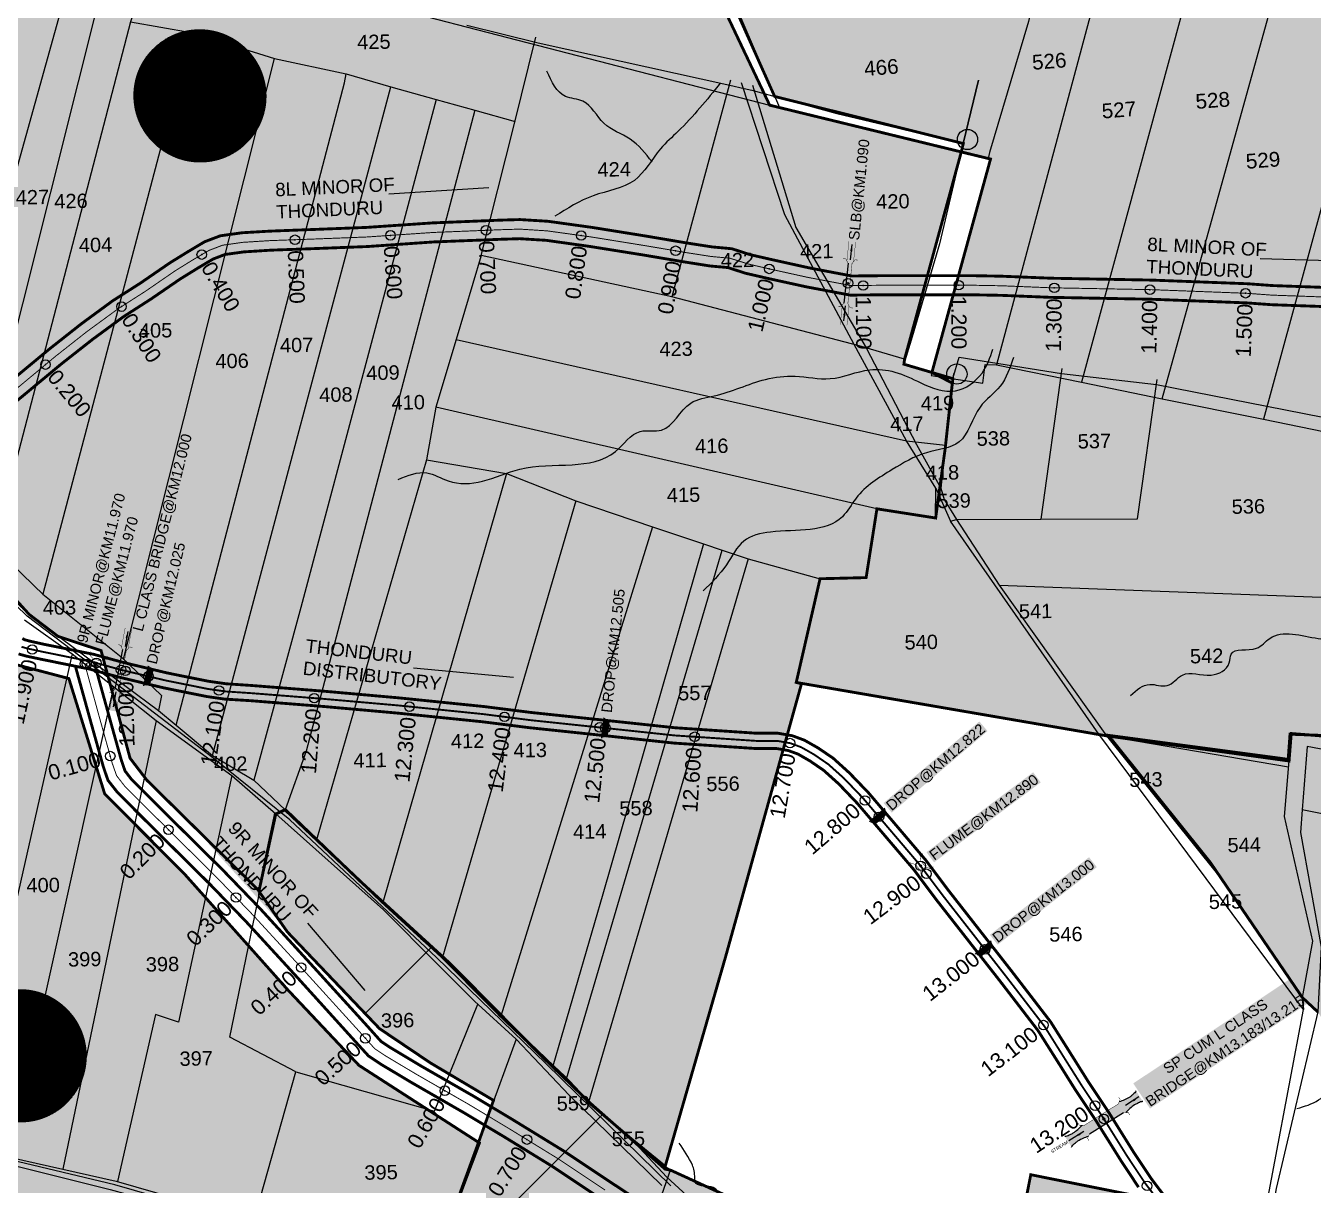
# Model space of a CAD drawing. Header units: inches. Extents: x 189567 to 214261, y 1613610 to 1624610.
# Drawn here: x 192512 to 193859, y 1618922 to 1620134 of the extents above; entities that cross this region are included whole.
import ezdxf
from ezdxf.enums import TextEntityAlignment as Align

# ---------------------------------------------------------------- set-up
doc = ezdxf.new("R2010")
doc.units = ezdxf.units.IN
doc.header["$LTSCALE"] = 15
doc.header["$MEASUREMENT"] = 0
doc.header["$PDMODE"] = 32
doc.header["$PDSIZE"] = 10
doc.linetypes.add('ACAD_ISO02W100', pattern=[15, 12, -3])
doc.linetypes.add('HIDDEN2', pattern=[0.1875, 0.125, -0.0625])
for name, color, linetype in [('CANAL1', 7, 'Continuous'), ('CHANAGE', 1, 'Continuous'), ('CS', 134, 'Continuous'), ('CSMark', 72, 'Continuous'), ('PLOT', 7, 'Continuous'), ('PLOT NOS', 7, 'Continuous'), ('PLOTS NO', 7, 'Continuous'), ('POINT', 2, 'Continuous'), ('RE REMARKS', 7, 'Continuous'), ('ROAD', 1, 'Continuous'), ('STREAM', 4, 'Continuous'), ('STRUCTURE', 5, 'Continuous'), ('text2', 7, 'Continuous'), ('Unknown_Point_Feature', 7, 'Continuous'), ('VILLAGE BOUNADRY STONES', 1, 'Continuous'), ('VILLAGE BOUNDRY', 5, 'Continuous'), ('WUA-4', 3, 'Continuous')]:
    doc.layers.add(name, color=color, linetype=linetype)
doc.styles.get("Standard").update_dxf_attribs({"font": 'arial.ttf'})
doc.dimstyles.get("Standard").update_dxf_attribs({"dimtxt": 0.18, "dimasz": 0.18, "dimexe": 0.18, "dimexo": 0.0625, "dimgap": 0.09, "dimtad": 0, "dimtih": 1, "dimtoh": 1, "dimdec": 4, "dimzin": 0, "dimdsep": 46, "dimtxsty": 'Standard', "dimcen": 0.09, "dimadec": 0, "dimazin": 0, "dimtfac": 1, "dimtdec": 4, "dimtofl": 0, "dimtmove": 0, "dimatfit": 3, "dimfxl": 1, "dimtolj": 1, "dimtzin": 0, "dimarcsym": 0})
pattern_1 = [(45, (0, 0), (-0.088388347648, 0.088388347648), [])]

# ---------------------------------------------------------------- blocks, each defined once
blk = doc.blocks.new('DROP')
h = blk.add_hatch()
h.set_pattern_fill('ANSI31', color=1, scale=10, angle=45)
h.set_pattern_definition([(90, (-324.4107, -25.7687), (-1.25, 0), [])])
h.paths.add_polyline_path([(-9.9, -4.3), (-13.8, 4.1), (13.8, 4.1), (10.2, -4.3)])
at = {"layer": 'STRUCTURE', "color": 5, "const_width": 0.49}
blk.add_lwpolyline([(-9.9, -4.3), (-13.8, 4.1), (13.8, 4.1), (10.2, -4.3), (-9.9, -4.3)], dxfattribs=at)
at = {"layer": 'STRUCTURE', "color": 5}
blk.add_circle((0, 0), 1.33, dxfattribs=at)
blk = doc.blocks.new('FLUME')
at = {"layer": 'STRUCTURE'}
for points in [[(-12.6, 11, 0.628, 0.628, 0), (-8.6, 11.2, 0.628, 0.628, 0), (-4.4, 5.4, 0.628, 0.628, 0), (-4, -5.7, 0.628, 0.628, 0), (-7.7, -11.8, 0.628, 0.628, 0), (-11.7, -12, 0, 0, 0)], [(12.6, -11, 0.628, 0.628, 0), (8.6, -11.2, 0.628, 0.628, 0), (4.4, -5.4, 0.628, 0.628, 0), (4, 5.7, 0.628, 0.628, 0), (7.7, 11.8, 0.628, 0.628, 0), (11.7, 12, 0, 0, 0)]]:
    blk.add_lwpolyline(points, format="xyseb", dxfattribs=at)
at = {"layer": 'text2', "color": 2, "linetype": 'Continuous'}
blk.add_circle((0, 0), 1.15, dxfattribs=at)
blk = doc.blocks.new('SP')
at = {"layer": 'STRUCTURE'}
h = blk.add_hatch(dxfattribs=at)
h.set_pattern_fill('DASH', color=256, scale=8, style=0)
edge = h.paths.add_edge_path()
edge.add_spline(control_points=[(769825.7, 1706742.1), (769825.3, 1706741.8), (769823.8, 1706740.8), (769820.9, 1706740.3), (769817, 1706739.7), (769811.4, 1706738.9), (769804, 1706739.7), (769798.4, 1706741), (769795.6, 1706741.6)], knot_values=[0, 0, 0, 0, 1.613557, 5.24513, 8.624976, 13.470124, 22.190216, 30.746377, 30.746377, 30.746377, 30.746377], degree=3, periodic=0)
edge.add_line((769795.6, 1706741.6), (769792.6, 1706739.6))
edge.add_line((769792.6, 1706739.6), (769732.6, 1706739.6))
edge.add_line((769732.6, 1706739.6), (769729.6, 1706741.6))
edge.add_spline(control_points=[(769729.6, 1706741.6), (769726.9, 1706740.9), (769721.3, 1706739.5), (769713.9, 1706738.5), (769708.3, 1706739.1), (769704.4, 1706739.6), (769701.5, 1706740), (769700, 1706741), (769699.5, 1706741.3)], knot_values=[0, 0, 0, 0, 8.556161, 17.276253, 22.121402, 25.501247, 29.13282, 30.746377, 30.746377, 30.746377, 30.746377], degree=3, periodic=0)
edge.add_line((769699.5, 1706741.3), (769699.5, 1706722.1))
edge.add_spline(control_points=[(769699.5, 1706722.1), (769700, 1706722.4), (769701.4, 1706723.4), (769704.3, 1706724), (769708.2, 1706724.5), (769713.8, 1706725.3), (769721.2, 1706724.5), (769726.8, 1706723.3), (769729.6, 1706722.6)], knot_values=[0, 0, 0, 0, 1.613557, 5.24513, 8.624976, 13.470124, 22.190216, 30.746377, 30.746377, 30.746377, 30.746377], degree=3, periodic=0)
edge.add_line((769729.6, 1706722.6), (769732.6, 1706724.6))
edge.add_line((769732.6, 1706724.6), (769792.6, 1706724.6))
edge.add_line((769792.6, 1706724.6), (769795.6, 1706722.6))
edge.add_spline(control_points=[(769795.6, 1706722.6), (769798.4, 1706723.3), (769803.9, 1706724.8), (769811.3, 1706725.8), (769817, 1706725.1), (769820.9, 1706724.7), (769823.8, 1706724.2), (769825.2, 1706723.3), (769825.7, 1706723)], knot_values=[0, 0, 0, 0, 8.556161, 17.276253, 22.121402, 25.501247, 29.13282, 30.746377, 30.746377, 30.746377, 30.746377], degree=3, periodic=0)
edge.add_line((769825.7, 1706723), (769825.7, 1706742.1))
h.paths.add_polyline_path([(769764.2, 1706732.1, -1), (769761.1, 1706732.1, -1)], flags=0)
h.paths.add_polyline_path([(769761.1, 1706732.1, 1), (769764.2, 1706732.1, 1)], flags=16)
at = {"layer": 'STRUCTURE', "const_width": 0.628}
for points in [[(769726.6, 1706747.6), (769726.6, 1706743.6), (769732.6, 1706739.6), (769792.6, 1706739.6), (769798.6, 1706743.6), (769798.6, 1706747.6)], [(769726.6, 1706716.6), (769726.6, 1706720.6), (769732.6, 1706724.6), (769792.6, 1706724.6), (769798.6, 1706720.6), (769798.6, 1706716.6)]]:
    blk.add_lwpolyline(points, dxfattribs=at)
at = {"layer": 'STRUCTURE', "color": 3}
blk.add_lwpolyline([(769732.6, 1706724.6), (769792.6, 1706724.6)], dxfattribs=at)
blk.add_lwpolyline([(769732.6, 1706724.6), (769792.6, 1706724.6)], dxfattribs=at)
at = {"layer": 'STRUCTURE', "color": 0}
blk.add_circle((769762.6, 1706732.1), 1.55, dxfattribs=at)
at = {"layer": 'STRUCTURE'}
for points in [[(769699.5, 1706741.3), (769700.9, 1706740.5), (769704.4, 1706739.6), (769707.8, 1706739.2), (769712.6, 1706738.8), (769721.3, 1706739.7), (769729.6, 1706741.6)], [(769825.7, 1706742.1), (769824.3, 1706741.3), (769820.8, 1706740.3), (769817.5, 1706739.8), (769812.7, 1706739.2), (769804, 1706739.9), (769795.6, 1706741.6)], [(769699.5, 1706722.1), (769700.9, 1706723), (769704.4, 1706724), (769707.7, 1706724.5), (769712.5, 1706725), (769721.2, 1706724.4), (769729.6, 1706722.6)], [(769825.7, 1706723), (769824.3, 1706723.8), (769820.8, 1706724.7), (769817.4, 1706725.1), (769812.6, 1706725.5), (769803.9, 1706724.6), (769795.6, 1706722.6)]]:
    blk.add_spline(points, degree=3, dxfattribs=at)
at = {"layer": 'STRUCTURE', "color": 0}
blk.add_text('STREAM', height=5, dxfattribs=at).set_placement((769684.3, 1706732.1), align=Align.MIDDLE_CENTER)
for points in [[(769727.4, 1706732.1), (769700.8, 1706732.1)], [(769824.4, 1706732.1), (769800.5, 1706732.1)]]:
    blk.add_leader(points, dimstyle='Standard', override={"dimasz": 10, "dimgap": 0.09, "dimtad": 0}, dxfattribs=at)
blk = doc.blocks.new('SLB')
at = {"layer": 'STRUCTURE'}
h = blk.add_hatch(dxfattribs=at)
h.set_pattern_fill('DOTS', color=6, scale=20, angle=320.3722, style=0)
h.set_pattern_definition([(320.372247934, (-159.4327, -72.9564), (1.2786241598, 0.5641323054), [0, -1.25])])
h.paths.add_polyline_path([(769699.5, 1706871.1), (769699.5, 1706861.1), (769729.1, 1706861.1), (769732.1, 1706863.1), (769792.1, 1706863.1), (769795.1, 1706861.1), (769824.7, 1706861.1), (769824.7, 1706871.1), (769795.1, 1706871.1), (769792.1, 1706869.1), (769732.1, 1706869.1), (769729.1, 1706871.1)])
at = {"layer": 'STRUCTURE', "color": 6, "const_width": 0.628}
for points in [[(769726.1, 1706877.1), (769726.1, 1706873.1), (769732.1, 1706869.1), (769792.1, 1706869.1), (769798.1, 1706873.1), (769798.1, 1706877.1)], [(769726.1, 1706855.1), (769726.1, 1706859.1), (769732.1, 1706863.1), (769792.1, 1706863.1), (769798.1, 1706859.1), (769798.1, 1706855.1)]]:
    blk.add_lwpolyline(points, dxfattribs=at)
at = {"layer": 'STRUCTURE', "color": 6, "linetype": 'ACAD_ISO02W100', "ltscale": 0.5, "const_width": 0.5}
for points in [[(769699.5, 1706871.1), (769729.1, 1706871.1)], [(769699.5, 1706861.1), (769729.1, 1706861.1)], [(769795.1, 1706871.1), (769824.7, 1706871.1)], [(769795.1, 1706861.1), (769824.7, 1706861.1)]]:
    blk.add_lwpolyline(points, dxfattribs=at)
at = {"layer": 'STRUCTURE', "color": 6}
blk.add_lwpolyline([(769732.1, 1706863.1), (769792.1, 1706863.1)], dxfattribs=at)
blk.add_lwpolyline([(769732.1, 1706863.1), (769792.1, 1706863.1)], dxfattribs=at)
at = {"layer": 'STRUCTURE', "color": 0}
blk.add_circle((769762.1, 1706866.1), 1.24, dxfattribs=at)
for points in [[(769703.8, 1706866), (769726.7, 1706866)], [(769818.6, 1706865.8), (769795.7, 1706865.8)]]:
    blk.add_leader(points, dimstyle='Standard', override={"dimasz": 10, "dimgap": 0.09, "dimtad": 0}, dxfattribs=at)

msp = doc.modelspace()

# ---------------------------------------------------------------- hatches: boundary and pattern name
h = msp.add_hatch()
h.set_pattern_fill('ANSI31', color=256, scale=2000)
h.paths.add_polyline_path([(192626.1, 1617865.3), (192706.1, 1618210.9), (192727.2, 1618206.5), (192758.7, 1618337.8), (192764.8, 1618343.8), (192772.5, 1618385.8), (192764.6, 1618576.4), (192774.9, 1618654.3), (192735.3, 1618682.5), (192729.7, 1618704.8), (192736.1, 1618766), (192737.9, 1618825.9), (192774.3, 1618864.9), (192751.3, 1618884.1), (192820.6, 1618864.1), (192901.7, 1618832.3), (192934.6, 1618827.1), (192985.7, 1618967), (193001.3, 1619010.8), (192935.4, 1619049.9), (192882.1, 1619085.8), (192785.8, 1619186.8), (192756, 1619229.3), (192773.1, 1619310), (192783.6, 1619314.8), (192862, 1619239.8), (192956.3, 1619153.5), (193051.8, 1619056.9), (193102.6, 1619007.8), (193180.8, 1618938.9), (193186.8, 1618937.7), (193457.2, 1618814.1), (193478, 1618895.2), (193551.7, 1618875.4), (193563.2, 1618933.1), (193672.5, 1618911.2), (193648.1, 1618811), (193679.3, 1618803.4), (193645.3, 1618638.9), (193703.4, 1618623.8), (193779.7, 1618604), (193791.1, 1618603.1), (193802.5, 1618602.2), (193767.9, 1618452.9), (193676.8, 1618500.1), (193623.6, 1618533.4), (193586.5, 1618559), (193499.9, 1618615.9), (193496.6, 1618620.6), (193483.8, 1618627.2), (193235.2, 1618705.8), (193225.5, 1618690.9), (193207.1, 1618602.2), (193178.7, 1618496.1), (193152.2, 1618365.3), (193145.7, 1618328.3), (193137, 1618280.6), (193281.5, 1618245.1), (193374.4, 1618224.1), (193387.1, 1618251), (193425, 1618243.9), (193427.7, 1618233.3), (193450, 1618213.1), (193516.7, 1618191.5), (193501.9, 1618100.5), (193494.8, 1618065.7), (193434, 1617810.4), (193454.3, 1617806.9), (193427.8, 1617643.2), (193427.5, 1617636.8), (193422.6, 1617534.6), (193407.7, 1617484.4), (193412.5, 1617418.9), (193108.5, 1617491.5), (192838.6, 1617551.3), (192882.6, 1617792.5), (192835.2, 1617809.2), (192729.5, 1617833.1)])
at = {"layer": 'PLOTS NO', "true_color": 0x105689}
h = msp.add_hatch(color=146, dxfattribs=at)
h.dxf.hatch_style = 1
h.paths.add_polyline_path([(193518.5, 1619995.5), (193490.5, 1620002.3), (193492.6, 1620011.1), (193295.3, 1620060.3), (193223.6, 1620220.8), (193173.2, 1620303.7), (193146.5, 1620382), (193099.3, 1620533.7), (193056.4, 1620621.4), (193002.9, 1620728.1), (193004.6, 1620733.6), (193003.8, 1620743.3), (193115, 1620847.6), (193244, 1620814.7), (193320.4, 1620814), (193402.5, 1620792.7), (193533, 1620792), (193569.8, 1620785.8), (193604.8, 1620746.5), (193631.3, 1620712.3), (193675.4, 1620685.3), (193740.4, 1620667.8), (193775.9, 1620651.7), (193827, 1620613.4), (193865.6, 1620601), (193909.4, 1620600.6), (193957.2, 1620575), (194016.1, 1620563.3), (194111.7, 1620547.6), (194180.3, 1620534.4), (194159.2, 1620375.8), (194137.1, 1620219.3), (194135.4, 1620210.8), (194090.1, 1620070.1), (194069, 1619983.5), (194025.4, 1619845), (194007.7, 1619770.8), (193985.7, 1619700), (193914.7, 1619708.7), (193888.9, 1619714.6), (193889, 1619706), (193885.6, 1619536.1), (193883.7, 1619390.5), (193835.6, 1619394.3), (193833.3, 1619365.6), (193642.3, 1619391.9), (193317.9, 1619447.7), (193342.8, 1619556.1), (193391, 1619557.3), (193402.3, 1619629.2), (193463.7, 1619619.6), (193473.7, 1619692.5), (193481.1, 1619760.6), (193459.8, 1619771.8), (193521.1, 1619994.9)])
at = {"layer": 'PLOTS NO', "true_color": 0xc7c8ca}
h = msp.add_hatch(color=9, dxfattribs=at)
h.dxf.hatch_style = 1
h.paths.add_polyline_path([(192351.7, 1619699.8), (192395.5, 1619860.4), (192524, 1620332.8), (192541, 1620331.4), (192593.9, 1620578.1), (192677.1, 1620620.2), (192907.7, 1620711.8), (192987.4, 1620747.3), (192999.1, 1620716.1), (193085.5, 1620541), (193136.9, 1620384.3), (193166.2, 1620301.5), (193208.5, 1620223.3), (193284.4, 1620063.3), (193290.1, 1620051.2), (193490.5, 1620002.3), (193431.2, 1619785.7), (193430.5, 1619780.4), (193481.7, 1619765.3), (193473.7, 1619692.5), (193463.7, 1619619.6), (193402.3, 1619629.2), (193391, 1619557.3), (193342.8, 1619556.1), (193317.9, 1619447.7), (193323.4, 1619446.4), (193244.1, 1619161.2), (193180.8, 1618941.7), (193144.4, 1618971.4), (193100.7, 1619008.8), (193077.7, 1619033.2), (193063.4, 1619046.6), (193009.1, 1619098.7), (192948, 1619160.4), (192885.7, 1619217.5), (192816.2, 1619283.3), (192783.4, 1619314.4), (192773.6, 1619310.1), (192756.1, 1619229.9), (192638.9, 1619345.4), (192621.2, 1619368.5), (192590.9, 1619481), (192545.8, 1619495.9), (192515.7, 1619518.8)])
at = {"layer": 'PLOTS NO', "true_color": 0xf7abae}
h = msp.add_hatch(dxfattribs=at)
h.set_pattern_fill('ANSI31', color=241)
h.set_pattern_definition(pattern_1)
h.paths.add_polyline_path([(193884.5, 1619070.3), (193863.3, 1619103.3), (193847.2, 1619118.3), (193751, 1619259.5), (193644.3, 1619392.4), (193832.4, 1619367.3), (193834.3, 1619393.6), (193883.8, 1619391.7), (193885.1, 1619535.2), (193887, 1619714.6), (193913.4, 1619708.9), (193986.5, 1619699.9), (193988.4, 1619704.9), (194003.1, 1619703), (194033.2, 1619699.1), (194259.4, 1619637.7), (194266.4, 1619602.2), (194281.9, 1619578.8), (194334.7, 1619566.3), (194419.4, 1619546.3), (194498.1, 1619527.7), (194501.4, 1619543.2), (194582.4, 1619518.7), (194543.6, 1619354.6), (194454.3, 1619014.8), (194442.8, 1618957), (194438.6, 1618941.4), (194419.4, 1618875.2), (194383.8, 1618781.1), (194180.5, 1618820), (194163.4, 1618924.8), (194140.1, 1619024)])
at = {"layer": 'PLOTS NO', "true_color": 0x7aafdf}
h = msp.add_hatch(dxfattribs=at)
h.set_pattern_fill('ANSI31', color=143)
h.set_pattern_definition(pattern_1)
h.paths.add_polyline_path([(192140.9, 1618292.9), (192139, 1618321.7), (192146.5, 1618402.9), (192126.2, 1618438.7), (192122.7, 1618505.2), (192134, 1618565), (192138.8, 1618618.7), (192198.7, 1618684.7), (192261.9, 1618756.3), (192207.2, 1618853.5), (192210, 1619021.7), (192173.8, 1619031.5), (192311.4, 1619687.8), (192313.2, 1619690.5), (192353.3, 1619651.8), (192491.2, 1619469.2), (192557.2, 1619451.8), (192594.7, 1619331.2), (192678.2, 1619247.4), (192786.2, 1619126.3), (192860.6, 1619047.4), (192986.6, 1618966.3), (192933.9, 1618826.1), (192898.2, 1618834), (192821.2, 1618864.5), (192750.5, 1618884.9), (192775.7, 1618864.7), (192737.9, 1618827.2), (192737.1, 1618767.2), (192729.6, 1618705), (192735.4, 1618683.5), (192775.3, 1618653.7), (192763.4, 1618581.5), (192773.5, 1618385.2), (192763.7, 1618344), (192759.1, 1618339.9), (192727.5, 1618205.7), (192704.2, 1618211.2), (192663, 1618030.4), (192626.1, 1617865.3), (192600.3, 1617873.3), (192457.6, 1618018.4), (192306.9, 1618140.3), (192304.5, 1618135.1), (192198.4, 1618237.2)])
at = {"layer": 'PLOTS NO', "true_color": 0xc7c8ca}
h = msp.add_hatch(color=9, dxfattribs=at)
h.dxf.hatch_style = 1
h.paths.add_polyline_path([(192626.1, 1617865.3), (192706.1, 1618210.9), (192727.2, 1618206.5), (192758.7, 1618337.8), (192764.8, 1618343.8), (192772.5, 1618385.8), (192764.6, 1618576.4), (192774.9, 1618654.3), (192735.3, 1618682.5), (192729.7, 1618704.8), (192736.1, 1618766), (192737.9, 1618825.9), (192774.3, 1618864.9), (192751.3, 1618884.1), (192820.6, 1618864.1), (192901.7, 1618832.3), (192934.6, 1618827.1), (192985.7, 1618967), (193001.3, 1619010.8), (192935.4, 1619049.9), (192882.1, 1619085.8), (192785.8, 1619186.8), (192756, 1619229.3), (192773.1, 1619310), (192783.6, 1619314.8), (192862, 1619239.8), (192956.3, 1619153.5), (193051.8, 1619056.9), (193102.6, 1619007.8), (193180.8, 1618938.9), (193186.8, 1618937.7), (193457.2, 1618814.1), (193478, 1618895.2), (193551.7, 1618875.4), (193563.2, 1618933.1), (193672.5, 1618911.2), (193648.1, 1618811), (193679.3, 1618803.4), (193645.3, 1618638.9), (193703.4, 1618623.8), (193779.7, 1618604), (193791.1, 1618603.1), (193802.5, 1618602.2), (193767.9, 1618452.9), (193676.8, 1618500.1), (193623.6, 1618533.4), (193586.5, 1618559), (193499.9, 1618615.9), (193496.6, 1618620.6), (193483.8, 1618627.2), (193235.2, 1618705.8), (193225.5, 1618690.9), (193207.1, 1618602.2), (193178.7, 1618496.1), (193152.2, 1618365.3), (193145.7, 1618328.3), (193137, 1618280.6), (193281.5, 1618245.1), (193374.4, 1618224.1), (193387.1, 1618251), (193425, 1618243.9), (193427.7, 1618233.3), (193450, 1618213.1), (193516.7, 1618191.5), (193501.9, 1618100.5), (193494.8, 1618065.7), (193434, 1617810.4), (193454.3, 1617806.9), (193427.8, 1617643.2), (193427.5, 1617636.8), (193422.6, 1617534.6), (193407.7, 1617484.4), (193412.5, 1617418.9), (193108.5, 1617491.5), (192838.6, 1617551.3), (192882.6, 1617792.5), (192835.2, 1617809.2), (192729.5, 1617833.1)])
at = {"layer": 'text2'}
h = msp.add_hatch(dxfattribs=at)
h.set_pattern_fill('ANSI31', color=5)
h.set_pattern_definition([(45, (1830.87627, 7382.25907), (-0.088388347648, 0.088388347648), [])])
edge = h.paths.add_edge_path()
edge.add_arc((192694.3, 1620060.9), 69.1, 0, 360)
h.paths.add_polyline_path([(192615.6, 1620029.8), (192773, 1620029.8), (192773, 1620091.9), (192615.6, 1620091.9)], flags=9)
h = msp.add_hatch(dxfattribs=at)
h.set_pattern_fill('ANSI31', color=5)
h.set_pattern_definition([(45, (1642.87013, 6378.82565), (-0.088388347648, 0.088388347648), [])])
edge = h.paths.add_edge_path()
edge.add_arc((192506.3, 1619057.4), 69.1, 0, 360)
h.paths.add_polyline_path([(192427.6, 1619026.4), (192585, 1619026.4), (192585, 1619088.5), (192427.6, 1619088.5)], flags=9)

# ---------------------------------------------------------------- linework, layer by layer
at = {"layer": 'CANAL1', "color": 200, "const_width": 3}
for points in [[(192486.7, 1619754.7), (192536.9, 1619796.3), (192570.1, 1619822.5), (192603.1, 1619846.7), (192632.1, 1619865.2), (192662.8, 1619886.3), (192681.9, 1619898.1), (192699.2, 1619908.4), (192715.5, 1619914.6), (192738.2, 1619917.8), (192767.4, 1619919.5), (192812.1, 1619921.2), (192868.5, 1619923.4), (192937.4, 1619928.1), (193008.5, 1619931), (193029, 1619931.6), (193058.3, 1619929.8), (193104.4, 1619923.4), (193160.4, 1619914.4), (193204.8, 1619906.9), (193230.1, 1619903), (193250.6, 1619901.1), (193269.8, 1619894.9), (193292.5, 1619889.7), (193332.3, 1619880.9), (193376.1, 1619872.6), (193414, 1619873), (193459.6, 1619872.9), (193499.4, 1619873), (193532.6, 1619872.4), (193583.9, 1619870.3), (193610.6, 1619869.8), (193690.2, 1619868.3), (193790, 1619864.5), (193815.9, 1619862.6), (193877.7, 1619860.4)], [(192499.5, 1619739.3), (192549.5, 1619780.8), (192582.2, 1619806.5), (192614.4, 1619830.1), (192643.2, 1619848.6), (192673.7, 1619869.5), (192692.3, 1619881), (192708, 1619890.3), (192720.5, 1619895.1), (192740.2, 1619897.8), (192768.4, 1619899.6), (192812.8, 1619901.2), (192869.5, 1619903.4), (192938.5, 1619908.2), (193009.2, 1619911), (193028.7, 1619911.6), (193056.3, 1619909.9), (193101.4, 1619903.6), (193157.1, 1619894.7), (193201.6, 1619887.2), (193227.6, 1619883.1), (193246.6, 1619881.4), (193264.4, 1619875.6), (193288.1, 1619870.1), (193328.3, 1619861.3), (193374.4, 1619852.6), (193414.1, 1619853), (193459.6, 1619852.9), (193499.3, 1619853), (193532, 1619852.4), (193583.3, 1619850.3), (193610.3, 1619849.8), (193689.7, 1619848.3), (193788.9, 1619844.5), (193814.8, 1619842.6), (193876.7, 1619840.4)], [(192508.6, 1619493.7), (192510.8, 1619492.4), (192516.7, 1619490.8), (192530.2, 1619487.8), (192582.8, 1619477.2), (192613.3, 1619468.8), (192660.1, 1619457.6), (192703.4, 1619448.9), (192721.6, 1619446.3), (192748.6, 1619444.5), (192823.3, 1619438.6), (192902, 1619431.6), (192991.4, 1619422.5), (193040.6, 1619416.3), (193110.7, 1619408.9), (193191.4, 1619400.3), (193276.3, 1619394.6), (193298.8, 1619394.6), (193313.8, 1619392), (193326.5, 1619387.3), (193340.8, 1619379.2), (193356.5, 1619368.5), (193373.4, 1619353.2), (193393.5, 1619332.3), (193453.3, 1619262), (193477.7, 1619229.5), (193543, 1619146.1), (193584, 1619092.8), (193605.7, 1619058.4), (193623.6, 1619029.9), (193645.4, 1618997.2), (193671.1, 1618956.1), (193689, 1618929.2), (193702, 1618912)], [(192504.6, 1619477.5), (192512.9, 1619475.2), (192527, 1619472.2), (192579.1, 1619461.6), (192609.4, 1619453.3), (192656.6, 1619442), (192700.7, 1619433.1), (192720, 1619430.3), (192747.5, 1619428.6), (192822, 1619422.7), (192900.5, 1619415.7), (192989.6, 1619406.6), (193038.8, 1619400.4), (193109, 1619393), (193190, 1619384.3), (193275.8, 1619378.6), (193297.4, 1619378.6), (193309.6, 1619376.5), (193319.8, 1619372.8), (193332.3, 1619365.6), (193346.6, 1619355.8), (193362.3, 1619341.7), (193381.6, 1619321.5), (193440.8, 1619252.1), (193465, 1619219.8), (193530.4, 1619136.3), (193570.9, 1619083.6), (193592.2, 1619049.9), (193610.2, 1619021.2), (193632, 1618988.5), (193657.7, 1618947.5), (193675.9, 1618920)], [(192564.1, 1619464.4), (192580.2, 1619406.2), (192593, 1619360.4), (192598.1, 1619345.4), (192607.7, 1619333.2), (192632.6, 1619308.1), (192704.2, 1619237.3), (192742.5, 1619197.7), (192796.4, 1619139), (192854, 1619075.4), (192870.6, 1619057.2), (192883, 1619048.9), (192915.3, 1619029.6), (192969.8, 1618998.2), (193012.1, 1618972.9), (193063.1, 1618941.6), (193112.5, 1618908.7)], [(192583.4, 1619469.7), (192599.5, 1619411.5), (192612.1, 1619366.4), (192616, 1619355.1), (192622.7, 1619346.4), (192646.7, 1619322.3), (192718.4, 1619251.4), (192757.1, 1619211.4), (192811.1, 1619152.4), (192868.9, 1619088.9), (192883.7, 1619072.4), (192893.7, 1619065.8), (192925.4, 1619046.8), (192979.9, 1619015.5), (193022.4, 1618990), (193073.9, 1618958.4), (193123.5, 1618925.4), (193187.1, 1618883.6)]]:
    msp.add_lwpolyline(points, dxfattribs=at)
at = {"layer": 'CANAL1', "color": 1, "linetype": 'HIDDEN2', "ltscale": 4, "const_width": 1}
for points in [[(192493.1, 1619747), (192543.2, 1619788.6), (192576.1, 1619814.5), (192608.8, 1619838.4), (192637.7, 1619856.9), (192668.2, 1619877.9), (192687.1, 1619889.6), (192703.6, 1619899.3), (192718, 1619904.8), (192739.2, 1619907.8), (192767.9, 1619909.6), (192812.5, 1619911.2), (192869, 1619913.4), (192938, 1619918.1), (193008.9, 1619921), (193028.8, 1619921.6), (193057.3, 1619919.8), (193102.9, 1619913.5), (193158.8, 1619904.5), (193203.2, 1619897), (193228.9, 1619893), (193248.6, 1619891.2), (193267.1, 1619885.3), (193290.3, 1619879.9), (193330.3, 1619871.1), (193375.2, 1619862.6), (193414, 1619863), (193459.6, 1619862.9), (193499.4, 1619863), (193532.3, 1619862.4), (193583.6, 1619860.3), (193610.4, 1619859.8), (193689.9, 1619858.3), (193789.5, 1619854.5), (193815.4, 1619852.6), (193877.2, 1619850.4)], [(192573.8, 1619467.1), (192589.8, 1619408.9), (192602.5, 1619363.4), (192607.1, 1619350.3), (192615.2, 1619339.8), (192639.7, 1619315.2), (192711.3, 1619244.4), (192749.8, 1619204.5), (192803.8, 1619145.7), (192861.5, 1619082.2), (192877.1, 1619064.8), (192888.4, 1619057.3), (192920.4, 1619038.2), (192974.9, 1619006.9), (193017.2, 1618981.5), (193068.5, 1618950), (193118, 1618917)]]:
    msp.add_lwpolyline(points, dxfattribs=at)
at = {"layer": 'CANAL1', "color": 3, "linetype": 'HIDDEN2', "ltscale": 4, "const_width": 2}
msp.add_lwpolyline([(192507.7, 1619484.9), (192514.8, 1619483), (192528.6, 1619480), (192580.9, 1619469.4), (192611.3, 1619461), (192658.4, 1619449.8), (192702.1, 1619441), (192720.8, 1619438.3), (192748, 1619436.5), (192822.7, 1619430.6), (192901.3, 1619423.7), (192990.5, 1619414.6), (193039.7, 1619408.3), (193109.9, 1619400.9), (193190.7, 1619392.3), (193276.1, 1619386.6), (193298.1, 1619386.6), (193311.7, 1619384.2), (193323.1, 1619380), (193336.5, 1619372.4), (193351.5, 1619362.1), (193367.8, 1619347.5), (193387.6, 1619326.9), (193447.1, 1619257), (193471.4, 1619224.7), (193536.7, 1619141.2), (193577.5, 1619088.2), (193598.9, 1619054.1), (193616.9, 1619025.6), (193638.7, 1618992.9), (193664.4, 1618951.8), (193682.5, 1618924.6), (193695.9, 1618906.8)], dxfattribs=at)
at = {"layer": 'CS', "color": 3}
for p in [(192993.5, 1619920.4), (192793.7, 1619910.5), (192893.6, 1619915.1), (193093, 1619914.9), (192696.2, 1619895), (193191.8, 1619899), (193289.7, 1619880), (193387.9, 1619862.7), (193487.9, 1619863), (193587.8, 1619860.2), (193687.8, 1619858.3), (193787.8, 1619854.6), (192612.3, 1619840.6), (192532.8, 1619780), (192600.5, 1619370.7), (192661.4, 1619293.7), (192732, 1619222.9), (192800.1, 1619149.7), (192867.3, 1619075.7), (192950.4, 1619020.9), (193036.3, 1618969.8)]:
    msp.add_point(p, dxfattribs=at)
at = {"layer": 'PLOT'}
for points in [[(192940.7, 1621099.5), (192974.5, 1621014.7), (192997.5, 1621009.5), (193345.7, 1620926.7), (193598, 1620855.1), (193723.6, 1620793.9), (193686, 1620570.6), (193638.7, 1620578.3), (193625.3, 1620490.9), (193614.8, 1620422.6), (193597.3, 1620312.5), (193603.1, 1620310.9), (193592, 1620275.5), (193560.8, 1620138.5), (193520, 1620001.8), (193518.5, 1619995.5)], [(193001.9, 1620724.8), (193056.4, 1620621.4), (193099.3, 1620533.7), (193146.5, 1620382), (193173.2, 1620303.7), (193223.6, 1620220.8), (193256.6, 1620150.5), (193300.3, 1620048.6)], [(191785.5, 1620490.8), (191824.6, 1620424.5), (191898.9, 1620322.4), (191965.1, 1620202.1), (192038, 1620069.5), (192069.6, 1620011.9), (192095.4, 1619982.9), (192146.2, 1619925.3), (192196.5, 1619859), (192249, 1619797), (192293.6, 1619737), (192347.7, 1619683.3), (192413.8, 1619617.7), (192460.6, 1619569.5), (192515.7, 1619518.8), (192650.9, 1619418.3)], [(192621.5, 1620138.3), (192478.4, 1619589.8), (192446.5, 1619616.5), (192407.6, 1619643.7), (192594.8, 1620315.5)], [(192450.9, 1619612.8), (192625.3, 1620306.6)], [(193665.6, 1620295.6), (193527.4, 1619779.9)], [(193755.3, 1620273.2), (193616.1, 1619761.7)], [(193700.5, 1619744.3), (193842.9, 1620256.5)], [(192649.6, 1620226.2), (192649.6, 1620226.2), (192621.5, 1620138.3), (192685.1, 1620127), (192772.1, 1620100), (192847.3, 1620083.9), (192893.8, 1620070.2), (192941.3, 1620057.1), (192981.8, 1620045.8), (193023.9, 1620034.2)], [(193290.1, 1620051.2), (193208.5, 1620223.3)], [(193925.8, 1620158.5), (193806.5, 1619722.9)], [(192685.1, 1620127), (192529.9, 1619539.9)], [(192973.5, 1620134.7), (193048, 1620116.3), (193248.4, 1620072.2), (193263.5, 1620068.7), (193271.6, 1620066.8), (193360.2, 1620042.6), (193492.6, 1620011.1), (193508.4, 1620077.4), (193492.6, 1620011.1), (193467.7, 1619906.4), (193439, 1619809), (193430.5, 1619780.4), (193481.7, 1619765.3), (193488.2, 1619787.6), (193595.2, 1619770.6), (193694.8, 1619759.2), (193888.3, 1619721.1)], [(193431.2, 1619785.7), (193383.7, 1619799.7), (193187.9, 1619850.8), (192988.5, 1619894.2), (193023, 1620030.8), (193045.6, 1620122.3)], [(192614.5, 1619472), (192772.1, 1620100)], [(192669.3, 1619403), (192845.5, 1620074.7), (192847.3, 1620083.9)], [(192707.5, 1619371.4), (192893.8, 1620070.2)], [(192988.5, 1619894.2), (192962.1, 1619806.2), (192940.9, 1619735.4), (192931.4, 1619680.5), (193014.9, 1619666), (193087.4, 1619637.4), (193167.6, 1619610.5), (193220.8, 1619592.7), (193240.6, 1619586), (193267.8, 1619576.9), (193342.8, 1619556.1), (193391, 1619557.3), (193402.3, 1619629.2), (193463.7, 1619619.6), (193463.9, 1619650.8), (193433.2, 1619700.4), (193378.6, 1619801), (193305.9, 1619936.6), (193260.8, 1620074.7)], [(193249, 1620077.4), (193187.9, 1619850.8)], [(193272.2, 1620072), (193317.5, 1619923.2), (193390.9, 1619797.5), (193443.7, 1619696.5), (193469.1, 1619650.7)], [(192941.3, 1620057.1), (192799.8, 1619526.1), (192750.5, 1619345.5)], [(192981.8, 1620045.8), (192805.4, 1619375.8), (192783.4, 1619314.4)], [(192962.1, 1619806.2), (193433.2, 1619700.4), (193474.1, 1619695.9)], [(193595.8, 1619775.8), (193573.8, 1619618.5)], [(194008.3, 1619776.1), (194028.7, 1619700.4), (194037.6, 1619558.3), (194049.4, 1619424.2), (194067.8, 1619270.2), (193847, 1619314.4)], [(193482.3, 1619770.6), (193473.4, 1619689.7), (193469.1, 1619650.7), (193472.7, 1619638.8), (193485.6, 1619618.1), (193530.3, 1619549.3), (193642.3, 1619391.9), (193757.1, 1619249.1), (193847.2, 1619118.3), (193848.4, 1619105.8), (193718.4, 1619280.6), (193634.5, 1619393.6), (193479.3, 1619616.3), (193485.6, 1619618.1), (193573.8, 1619618.5), (193674.8, 1619618.9), (193695.5, 1619764.4)], [(193402.3, 1619629.2), (192940.9, 1619735.4)], [(193795.4, 1618782.4), (193788.4, 1618788), (193848.4, 1619105.8), (193847.2, 1619118.3), (193858, 1619177.2), (193828.7, 1619307.4), (193833.3, 1619365.6), (193835.6, 1619394.3), (193883.7, 1619390.5), (193885.6, 1619536.1), (193889.3, 1619722.5)], [(193914.9, 1619714), (193900.5, 1619446.9), (193898.1, 1619372), (193852.3, 1619380.7), (193847, 1619314.4), (193845.1, 1619290.8), (193867, 1619170.8), (193863.3, 1619103.3), (193819.7, 1618918.8), (193795.4, 1618782.4), (193805.7, 1618780.6), (193779.7, 1618604), (193703.4, 1618623.8), (193676.8, 1618500), (193623.6, 1618533.4), (193586.5, 1618559)], [(192931.4, 1619680.5), (192816.2, 1619283.3)], [(193014.9, 1619666), (192885.7, 1619217.5)], [(193463.9, 1619650.8), (193479.3, 1619616.3)], [(193087.4, 1619637.4), (192948, 1619160.4)], [(193167.6, 1619610.5), (193009.1, 1619098.7)], [(192478.4, 1619589.8), (192521, 1619548.6), (192529.9, 1619539.9), (192612, 1619474.4), (192654.1, 1619433.9), (192650.9, 1619418.3), (192669.3, 1619403), (192707.5, 1619371.4), (192750.5, 1619345.5), (192783.4, 1619314.4), (192816.2, 1619283.3), (192885.7, 1619217.5), (192925.1, 1619180.2), (192948, 1619160.4), (193009.1, 1619098.7), (193027.5, 1619080.1), (193063.4, 1619046.6), (193077.7, 1619033.2), (193100.7, 1619008.8), (193175.2, 1618944.9), (193186.4, 1618938.5), (193457.2, 1618814.1)], [(193220.8, 1619592.7), (193115.5, 1619226.3), (193063.4, 1619046.6)], [(193077.7, 1619033.2), (193240.6, 1619586)], [(193267.8, 1619576.9), (193100.7, 1619008.8)], [(193342.8, 1619556.1), (193317.9, 1619447.7), (193323.4, 1619446.4), (193244.1, 1619161.2), (193180.8, 1618941.7), (193186.4, 1618938.5), (193120.9, 1618751.4)], [(193530.3, 1619549.3), (193885.6, 1619536.1)], [(192510.9, 1619513.1), (192560.5, 1619477.7), (192604.2, 1619443), (192648.5, 1619407.9), (192727.5, 1619350.5), (192773.6, 1619310.5), (192886.2, 1619209.9), (192943.2, 1619152.8), (192981.4, 1619114.6), (193024.9, 1619074.8), (193080.4, 1619016.4), (193177.3, 1618921.7)], [(192560.5, 1619477.7), (192444, 1618963.2)], [(192495.3, 1618951.5), (192604.2, 1619443)], [(193323.4, 1619446.4), (193642.3, 1619391.9), (193832.8, 1619359.4)], [(192648.5, 1619407.9), (192550.9, 1618938.9)], [(192727.5, 1619350.5), (192671.7, 1619092.4), (192647.9, 1619100.6), (192608.2, 1618925.9)], [(191514.7, 1619338.1), (191778, 1619255.8), (191893.8, 1619222.9), (191869.7, 1619117.7), (191923.1, 1619099.4), (191955.7, 1619091.7), (191994.9, 1619082.5), (192029.6, 1619071.7), (192070, 1619060.3), (192138.3, 1619043.9), (192173.6, 1619030.6), (192210, 1619021.7), (192279.1, 1619002.1), (192337, 1618991), (192399.2, 1618974.8), (192444, 1618963.2), (192495.3, 1618951.5), (192550.9, 1618938.9), (192606.6, 1618926.3), (192750.5, 1618884.9)], [(192750.5, 1618884.9), (192794.6, 1619040.7), (192725.4, 1619077), (192773.6, 1619310.5)], [(191556.1, 1619053.3), (191695.9, 1619104), (191778.4, 1619075.8), (191857.7, 1619052.3), (191867.3, 1619111.8), (191944.6, 1619084.5), (192068.7, 1619052.5), (192187.9, 1619021.8), (192331.3, 1618984.8), (192600.5, 1618917.6), (192742.7, 1618878.5), (192816.7, 1618857.2), (192931.5, 1618815), (193041.5, 1618774.3), (193225.5, 1618690.9), (193207.1, 1618602.2), (193178.7, 1618496.1), (193152.9, 1618369), (193145.7, 1618328.3), (193137, 1618280.6)], [(192794.6, 1619040.7), (192939.7, 1618999.6), (192985, 1619111.3)], [(193024.9, 1619074.8), (192933.9, 1618826.1)], [(193398.5, 1618732.7), (193182.7, 1618930.5), (193144.4, 1618971.4)], [(193551.7, 1618875.4), (193563.2, 1618933.1), (193672.5, 1618911.2)]]:
    msp.add_lwpolyline(points, dxfattribs=at)
at = {"layer": 'POINT'}
msp.add_point((193372, 1619865, 122), dxfattribs=at)
at = {"layer": 'ROAD'}
for points in [[(193186.6, 1618921.3), (193056.2, 1619049.5), (192941.8, 1619160.3), (192788.2, 1619304.1), (192707.9, 1619369), (192597.5, 1619453.1), (192513.7, 1619517.1), (192339.3, 1619685.8), (192151.2, 1619912.5), (192075.2, 1620000.8), (191894.4, 1620323.9), (191788.4, 1620471.8), (191731, 1620536.6), (191691.3, 1620594.2), (191656.4, 1620619.6)], [(193493.7, 1618617.6), (193451.3, 1618632.3), (193202.6, 1618713.9), (193045.3, 1618777.9), (192908.9, 1618827.2), (192749.4, 1618881), (192605.3, 1618922.5), (192386, 1618974.7), (192258.3, 1619004.8), (192136.7, 1619039.7), (191981.2, 1619080.8), (191917.8, 1619097.6), (191827.3, 1619127.1), (191780.7, 1619130.4), (191690.9, 1619105.1), (191505.6, 1619040.4), (191463.4, 1619031.9), (191375.5, 1619039.7), (191276.6, 1619071.2), (191187.7, 1619103.7), (191100.8, 1619134.5), (191004.5, 1619141.6), (190960.3, 1619146.8)]]:
    msp.add_lwpolyline(points, dxfattribs=at)
at = {"layer": 'STREAM'}
for points in [[(193167.1, 1619991.9), (193144.1, 1620015.7), (193116.8, 1620032.3), (193094.8, 1620055.3), (193076.6, 1620060.3), (193057.2, 1620086.9)], [(193238.5, 1620074.2), (193194.4, 1620023.9), (193175.9, 1620005.5), (193148.6, 1619972.6), (193105.7, 1619956.5), (193065.5, 1619935)], [(192901.7, 1619659.9), (192931.5, 1619666.8), (192953.9, 1619658.4), (192989.8, 1619658), (193028.7, 1619670.7), (193083.6, 1619675.3), (193128.8, 1619689.2), (193154.8, 1619710.1), (193177, 1619711.6), (193207.5, 1619739.7), (193232, 1619747.2), (193285.7, 1619764.5), (193316.7, 1619767.9), (193353.4, 1619765.3), (193394.9, 1619774.5), (193420.9, 1619772.2), (193448.1, 1619760.9), (193484.4, 1619752.6), (193512.2, 1619771.1), (193523.6, 1619796.1)], [(193545.1, 1619787.5), (193531.1, 1619757.4), (193510.1, 1619735.6), (193488.2, 1619699.1), (193454.1, 1619687.8), (193418.3, 1619670.2), (193380.5, 1619640.4), (193366.2, 1619621), (193291, 1619604.9), (193263, 1619595.4), (193244.9, 1619570.8), (193220.6, 1619543.3)], [(193667.5, 1619434.1), (193687.6, 1619445.7), (193705.7, 1619444.4), (193721.8, 1619455.4), (193751.7, 1619455.4), (193770.7, 1619468.2), (193772.7, 1619477.2), (193799.2, 1619483.4), (193813.1, 1619493.8), (193863.8, 1619493.6), (193884.8, 1619491.8), (193931.5, 1619498.9), (193976.3, 1619512.1), (194006.7, 1619519.5), (194028.2, 1619545.8), (194065.8, 1619555.6), (194134.3, 1619571.6), (194187.3, 1619583.4), (194214.3, 1619588.5), (194293.9, 1619590), (194337, 1619577.3), (194390.1, 1619575.5), (194441.6, 1619564.1), (194491, 1619549.3), (194507.5, 1619512.4), (194513.1, 1619459.8), (194550.8, 1619380.5), (194617.4, 1619375), (194702.7, 1619380.6), (194779.3, 1619388.2), (194851.9, 1619345.6), (194893.4, 1619328.9), (194927.2, 1619303), (194963.8, 1619275), (194977.5, 1619265.7), (195057.1, 1619266.6), (195086.5, 1619262.7), (195109.2, 1619230.2), (195124.5, 1619169.6), (195149.7, 1619091.6), (195171.6, 1619036.7), (195181.5, 1618991.8), (195226.6, 1618965.1), (195272.6, 1618953), (195313.4, 1618943.1), (195347.8, 1618940.9), (195397.4, 1618898.7), (195441.6, 1618856.7), (195463.2, 1618790.6), (195483.5, 1618734), (195468, 1618688.3), (195471.9, 1618632), (195492.7, 1618576.6), (195555.6, 1618534.9), (195609.3, 1618498.2), (195686.9, 1618461), (195752.9, 1618402.6), (195827.7, 1618356.1), (195886, 1618318.9), (195918.6, 1618295.2)], [(193841.6, 1619002.3), (193864.1, 1619011.2), (193881.9, 1619024.5), (193900.9, 1619032.8), (193913.2, 1619040.9), (193931.4, 1619031.1), (193961.9, 1619034), (193984.7, 1619051.3), (194003.2, 1619061.3), (194021.7, 1619064.5), (194040.2, 1619072.2)], [(193796.7, 1618569.4), (193778.4, 1618569.8), (193750, 1618582.9), (193729.8, 1618585.2), (193704.4, 1618596.1), (193682.2, 1618602.2), (193647.3, 1618615.6), (193606.6, 1618646.9), (193579.2, 1618669.2), (193557.7, 1618693.9), (193532.9, 1618719.7), (193468.8, 1618723.4), (193434, 1618733), (193411.4, 1618755.8), (193380.6, 1618776.9), (193355.3, 1618805), (193328.1, 1618825.3), (193295.9, 1618857), (193278.3, 1618876.4), (193261, 1618887.5), (193245.9, 1618897.1), (193231, 1618919.7), (193213.4, 1618923.9), (193211.3, 1618937.2), (193209.3, 1618943.2), (193195.5, 1618966.2)]]:
    msp.add_spline(points, degree=3, dxfattribs=at)
at = {"layer": 'text2', "color": 2, "linetype": 'Continuous'}
for p in [(192518.9, 1619482.1), (192576, 1619467), (192586, 1619468, 50), (192611.8, 1619460.9, 1), (192616.3, 1619459.8), (192640.5, 1619454.1, 1), (192714.2, 1619439.3), (192813.8, 1619431.3), (192913.4, 1619422.4), (193012.8, 1619411.7), (193112.2, 1619400.7), (193118.3, 1619400), (193211.7, 1619390.9), (193311.4, 1619384.3), (193389.8, 1619324.3), (193404.4, 1619307.2, 1), (193448, 1619256, 55), (193454.1, 1619247.7), (193515.2, 1619168.7, 1), (193515.3, 1619168.6), (193576.5, 1619089.5), (193630.4, 1619005.3), (193639.6, 1618991.4, 1), (193684.8, 1618921.4)]:
    msp.add_point(p, dxfattribs=at)
at = {"layer": 'Unknown_Point_Feature'}
msp.add_point((192574, 1619467, -999999), dxfattribs=at)
at = {"layer": 'VILLAGE BOUNADRY STONES'}
for centre in [(193497, 1620015.3), (193485.9, 1619770.1)]:
    msp.add_circle(centre, 10.6, dxfattribs=at)
at = {"layer": 'VILLAGE BOUNDRY', "color": 0}
msp.add_lwpolyline([(192847.3, 1620166), (193290.1, 1620051.2), (193300.3, 1620048.6), (193521.1, 1619994.9), (193458.9, 1619768.5), (193513.1, 1619760.5), (193515.6, 1619780.1), (193527.4, 1619779.9), (193616.1, 1619761.7), (193700.5, 1619744.3), (193806.5, 1619722.9), (193920.3, 1619699.6)], dxfattribs=at)
at = {"layer": 'WUA-4', "color": 15, "const_width": 3}
for points in [[(193208.5, 1620223.3), (193284.4, 1620063.3), (193290.1, 1620051.2), (193490.5, 1620002.3), (193431.2, 1619785.7), (193430.5, 1619780.4), (193481.7, 1619765.3), (193473.7, 1619692.5), (193463.7, 1619619.6), (193402.3, 1619629.2), (193391, 1619557.3), (193342.8, 1619556.1), (193317.9, 1619447.7), (193323.4, 1619446.4), (193244.1, 1619161.2), (193180.8, 1618941.7), (193144.4, 1618971.4), (193100.7, 1619008.8), (193077.7, 1619033.2), (193063.4, 1619046.6), (193009.1, 1619098.7), (192948, 1619160.4), (192885.7, 1619217.5), (192816.2, 1619283.3), (192783.4, 1619314.4), (192773.6, 1619310.1), (192756.1, 1619229.9), (192638.9, 1619345.4), (192621.2, 1619368.5), (192590.9, 1619481), (192545.8, 1619495.9), (192515.7, 1619518.8), (192351.7, 1619699.8)], [(193518.5, 1619995.5), (193490.5, 1620002.3), (193492.6, 1620011.1), (193295.3, 1620060.3), (193223.6, 1620220.8)], [(193883.7, 1619390.5), (193835.6, 1619394.3), (193833.3, 1619365.6), (193642.3, 1619391.9), (193317.9, 1619447.7), (193342.8, 1619556.1), (193391, 1619557.3), (193402.3, 1619629.2), (193463.7, 1619619.6), (193473.7, 1619692.5), (193481.1, 1619760.6), (193459.8, 1619771.8), (193521.1, 1619994.9), (193518.5, 1619995.5)], [(192207.2, 1618853.5), (192210, 1619021.7), (192173.8, 1619031.5), (192173.8, 1619031.5), (192311.4, 1619687.8), (192313.2, 1619690.5), (192353.3, 1619651.8), (192491.2, 1619469.2), (192557.2, 1619451.8), (192594.7, 1619331.2), (192678.2, 1619247.4), (192786.2, 1619126.3), (192860.6, 1619047.4), (192986.6, 1618966.3), (192933.9, 1618826.1)], [(193863.3, 1619103.3), (193847.2, 1619118.3), (193751, 1619259.5), (193644.3, 1619392.4), (193832.4, 1619367.3), (193834.3, 1619393.6), (193883.8, 1619391.7)], [(192934.6, 1618827.1), (192985.7, 1618967), (193001.3, 1619010.8), (192935.4, 1619049.9), (192882.1, 1619085.8), (192785.8, 1619186.8), (192756, 1619229.3), (192773.1, 1619310), (192783.6, 1619314.8), (192862, 1619239.8), (192956.3, 1619153.5), (193051.8, 1619056.9), (193102.6, 1619007.8), (193180.8, 1618938.9), (193186.8, 1618937.7), (193457.2, 1618814.1)], [(193551.7, 1618875.4), (193563.2, 1618933.1), (193672.5, 1618911.2)]]:
    msp.add_lwpolyline(points, dxfattribs=at)

# ---------------------------------------------------------------- block references
for p, xscale, yscale, zscale, rotation in [((192640.5, 1619454.1, 1), 0.7699999999999995, 0.7699999999999995, 0.7699999999999995, 76.11492270973099), ((193118.3, 1619400), 0.7699999999999995, 0.7699999999999995, 0.7699999999999995, 83.11563273270943), ((193404.4, 1619307.2, 1), 0.7700000000000001, 0.7700000000000001, 0.7700000000000001, 40.91036532863792), ((193515.2, 1619168.7, 1), 0.77, 0.77, 0.77, 39.10425925581821)]:
    msp.add_blockref('DROP', p, dxfattribs=dict(xscale=xscale, yscale=yscale, zscale=zscale, rotation=rotation))
at = {"layer": 'STRUCTURE', "color": 0}
for name, p, xscale, yscale, zscale, rotation in [('SLB', (-939189, 2279568.8, 122), 0.7, 0.7, 0.7, 264.054100319593), ('SLB', (-881429.6, 2370686.3), 0.6999999999999995, 0.6999999999999995, 0.6999999999999995, 259.3040006357484), ('SP', (372828.6, 320695.9, 1), 0.7, 0.7, 0.7, 32.13435114292596)]:
    msp.add_blockref(name, p, dxfattribs=dict(at, xscale=xscale, yscale=yscale, zscale=zscale, rotation=rotation))
at = {"layer": 'text2', "color": 2, "linetype": 'Continuous', "xscale": 0.8, "yscale": 0.8, "zscale": 0.8}
for p, rotation in [((192586, 1619468, 50), 72.59336086443527), ((192586, 1619468, 50), 72.59336086443527), ((193448, 1619256, 55), 36.51505622486427)]:
    msp.add_blockref('FLUME', p, dxfattribs=dict(at, rotation=rotation))

# ---------------------------------------------------------------- texts
at = {"layer": 'CHANAGE'}
for s, rotation, p in [('0.700', 272.3151, (192993.9, 1619909.4)), ('0.500', 272.1099, (192794.1, 1619899.5)), ('0.600', 273.9224, (192894.4, 1619904.1)), ('0.400', 300.6615, (192701.8, 1619885.5)), ('1.100', 270.6465, (193388, 1619851.7)), ('1.200', 270.2199, (193487.9, 1619852)), ('0.300', 302.6198, (192618.2, 1619831.4)), ('0.200', 309.6914, (192539.9, 1619771.5))]:
    msp.add_text(s, height=16, rotation=rotation, dxfattribs=at).set_placement(p, align=Align.MIDDLE_LEFT)
for s, rotation, p in [('0.800', 82.122, (193091.5, 1619904)), ('0.900', 80.4451, (193189.9, 1619888.1)), ('1.000', 76.9401, (193287.2, 1619869.3)), ('1.300', 89.0187, (193587.7, 1619849.2)), ('1.400', 88.885, (193687.6, 1619847.3)), ('1.500', 87.8318, (193787.3, 1619843.6)), ('0.100', 15.6021, (192589.9, 1619367.8)), ('0.200', 45.3174, (192653.7, 1619285.9)), ('0.300', 44.0298, (192724.1, 1619215.3)), ('0.400', 42.5274, (192792, 1619142.2)), ('0.500', 42.0949, (192859.2, 1619068.3)), ('0.600', 60.1, (192944.9, 1619011.4)), ('0.700', 58.4324, (193030.5, 1618960.4))]:
    msp.add_text(s, height=16, rotation=rotation, dxfattribs=at).set_placement(p, align=Align.MIDDLE_RIGHT)
at = {"layer": 'CSMark', "color": 1}
for s, rotation, p in [('11.900', 77.6676, (192516.5, 1619471.4)), ('12.000', 91.1313, (192616.6, 1619448.8)), ('12.100', 81.7244, (192712.6, 1619428.4)), ('12.200', 85.4782, (192813, 1619420.4)), ('12.300', 84.1629, (192912.3, 1619411.5)), ('12.400', 82.7565, (193011.5, 1619400.8)), ('12.500', 83.892, (193111.1, 1619389.7)), ('12.600', 86.1989, (193211, 1619379.9)), ('12.700', 80.1559, (193309.5, 1619373.4)), ('12.800', 40.4299, (193381.5, 1619317.1)), ('12.900', 36.8444, (193445.3, 1619241.1)), ('13.000', 38.0448, (193506.6, 1619161.8)), ('13.100', 37.6037, (193567.8, 1619082.8)), ('13.200', 33.6779, (193621.3, 1618999.2))]:
    msp.add_text(s, height=16, rotation=rotation, dxfattribs=at).set_placement(p, align=Align.MIDDLE_RIGHT)
at = {"layer": 'PLOT NOS'}
for s, height, rotation, p in [('425', 15, 1.1012, (192876.2, 1620117.4)), ('466', 15.47, 4.3743, (193406.9, 1620090.7)), ('526', 15.47, 4.3743, (193582.5, 1620097.2)), ('527', 15.47, 4.3743, (193655.4, 1620046.3)), ('528', 15.47, 4.3743, (193753.5, 1620056.3)), ('529', 15.47, 4.3743, (193806.1, 1619993.7)), ('424', 15, 1.1012, (193127.5, 1619984.1)), ('427', 15, 1.1012, (192519.1, 1619955)), ('426', 15, 1.1012, (192559.4, 1619951)), ('420', 15, 1.1012, (193419, 1619950.6)), ('404', 15, 1.1012, (192585.1, 1619905.1)), ('422', 15, 1.1012, (193256.4, 1619889.2)), ('421', 15, 1.1012, (193339.3, 1619898.5)), ('405', 15, 1.1012, (192647.9, 1619815.7)), ('407', 15, 1.1012, (192795.4, 1619800.4)), ('423', 15, 1.1012, (193192.2, 1619796.4)), ('406', 15, 1.1012, (192727.9, 1619783.8)), ('409', 15, 1.1012, (192885.7, 1619771.5)), ('408', 15, 1.1012, (192836.5, 1619748.6)), ('410', 15, 1.1012, (192912.1, 1619740.5)), ('419', 15, 1.1012, (193465.6, 1619739.6)), ('417', 15, 1.1012, (193433.6, 1619718)), ('538', 15, 1.1012, (193524, 1619702.8)), ('537', 15, 1.1012, (193629.7, 1619700)), ('416', 15, 1.1012, (193229.5, 1619694.9)), ('418', 15, 1.1012, (193470.8, 1619667.1)), ('415', 15, 1.1012, (193200, 1619643.8)), ('539', 15, 1.1012, (193483, 1619637.7)), ('536', 15, 1.1012, (193790.7, 1619631.7)), ('403', 15, 1.1012, (192547.4, 1619526.1)), ('541', 15, 1.1012, (193568.2, 1619522.2)), ('540', 15, 1.1012, (193448.6, 1619489.9)), ('542', 15, 1.1012, (193747.1, 1619475.4)), ('557', 15, 1.1012, (193211.8, 1619436.7)), ('412', 15, 1.1012, (192974.2, 1619386.5)), ('413', 15, 1.1012, (193039.7, 1619377)), ('402', 15, 1.1012, (192726.5, 1619362.7)), ('411', 15, 1.1012, (192872.2, 1619366.4)), ('556', 15, 1.1012, (193241.3, 1619341.8)), ('543', 15, 1.1012, (193683.6, 1619346.2)), ('558', 15, 1.1012, (193150.3, 1619316.2)), ('414', 15, 1.1012, (193101.9, 1619291.8)), ('544', 15, 1.1012, (193786.4, 1619277.9)), ('400', 15, 1.1012, (192530.3, 1619235.8)), ('545', 15, 1.1012, (193766.8, 1619218.6)), ('546', 15, 1.1012, (193599.9, 1619184.5)), ('399', 15, 1.1012, (192573.8, 1619158.4)), ('398', 15, 1.1012, (192655.1, 1619153.2)), ('396', 15, 1.1012, (192901, 1619094.5)), ('397', 15, 1.1012, (192690.4, 1619054.6)), ('559', 15, 1.1012, (193084.8, 1619007.7)), ('555', 15, 1.1012, (193142.3, 1618970.6)), ('395', 15, 1.1012, (192883.7, 1618935.6))]:
    msp.add_text(s, height=height, rotation=rotation, dxfattribs=at).set_placement(p, align=Align.MIDDLE_CENTER)
at = {"layer": 'PLOTS NO', "color": 1}
for s, p in [('TC6', (192694.3, 1620060.9)), ('TC10', (192506.3, 1619057.4))]:
    msp.add_text(s, height=40, dxfattribs=at).set_placement(p, align=Align.MIDDLE_CENTER)
at = {"layer": 'STRUCTURE', "color": 5, "attachment_point": 1, "bg_fill": 1, "box_fill_scale": 1.1, "bg_fill_color": 7, "bg_fill_true_color": 16777215, "bg_fill_transparency": 0}
for s, insert, char_height, width, rotation in [('SLB@KM1.090', (193372.6, 1619910.6, 122), 11, 105.525, 84.0541), ('{\\C1;8L MINOR OF \\PTHONDURU}', (192772.7, 1619969.8, -19), 14, 221.827, 2.5974), ('{\\C1;8L MINOR OF \\PTHONDURU}', (193685.5, 1619912.9, -19), 14, 221.827, 357.3464), ('\\pxqc;L CLASS BRIDGE@KM12.000', (192623.7, 1619503.3), 11, 211.421, 75.8804), ('\\pxqc;9R MINOR@KM11.970', (192565.5, 1619491.2, -2), 11, 160.158, 75.474), ('\\pxqc; FLUME@KM11.970', (192583.7, 1619484.9), 11, 141.377, 75.474), ('\\pxqc;DROP@KM12.025', (192638.3, 1619468.8), 11, 129.544, 76.5887), ('\\pxqc;DROP@KM12.505', (193114, 1619417), 11, 129.544, 83.892), ('{\\C1;THONDURU \\PDISTRIBUTORY}', (192805.6, 1619493), 14, 221.827, 353.5059), ('\\pxqc;DROP@KM12.822', (193410.8, 1619321.5), 11, 129.349, 40.4299), ('FLUME@KM12.890', (193455.7, 1619270), 11, 137.107, 36.8444), ('{\\C1;9R MINOR OF \\PTHONDURU}', (192733, 1619303.8, -19), 14, 221.827, 312.2101), ('\\pxqc;DROP@KM13.000', (193522, 1619183.7), 11, 129.424, 38.0448), ('\\pxqc;SP CUM L CLASS BRIDGE@KM13.183/13.215', (193671.9, 1619028.2), 11, 195.334, 33.6779)]:
    msp.add_mtext(s, dxfattribs=dict(at, insert=insert, char_height=char_height, width=width, rotation=rotation))

# ---------------------------------------------------------------- leaders
at = {"layer": 'RE REMARKS', "color": 1}
for points in [[(192996.5, 1619964.9, -19), (192891.9, 1619958.2, -19)], [(193907.9, 1619887.6, -19), (193803.1, 1619890.5, -19)], [(193022.2, 1619452.9), (192917.8, 1619462.8)], [(192867.2, 1619125.8, -19), (192807.1, 1619196, -19)]]:
    msp.add_leader(points, dimstyle='Standard', override={"dimasz": 45}, dxfattribs=at)

doc.saveas('drawing.dxf')
